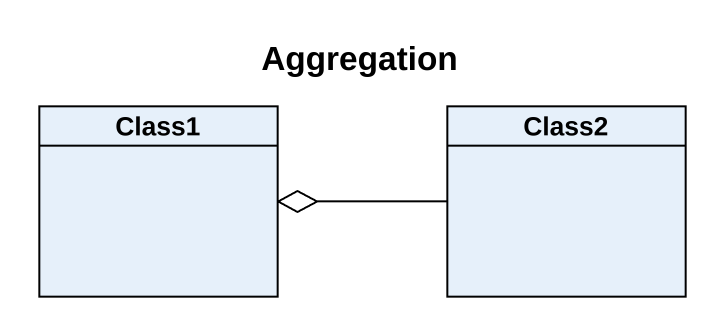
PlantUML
@startuml
title Aggregation
hide circle
hide empty members
class Class1
class Class2
Class2 -left-o Class1
@enduml
